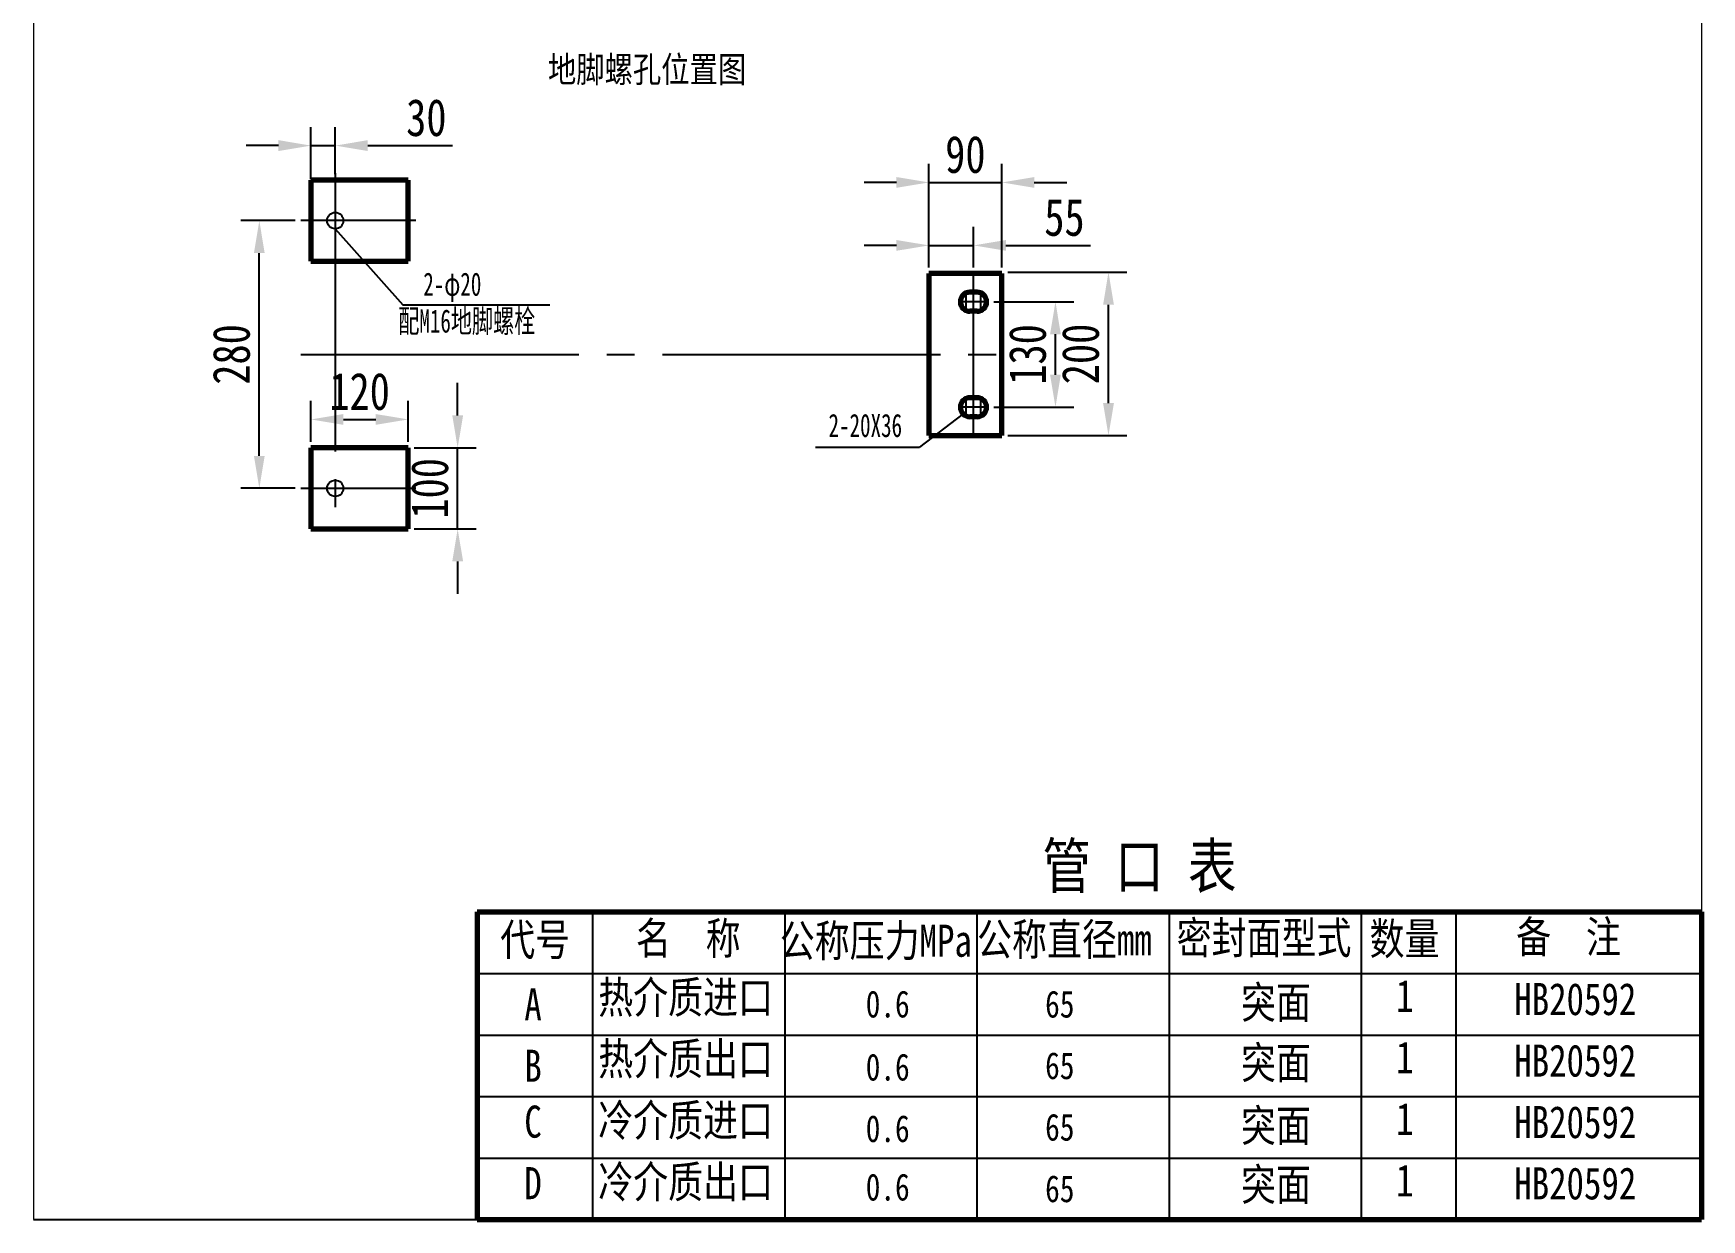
# Model space of a CAD drawing. Header units: millimetres. Extents: x -1351 to 1275, y 768 to 1047.
# Drawn here: x 662.5 to 842.5, y 771.6 to 899.5 of the extents above; entities that cross this region are included whole.
import ezdxf

# ---------------------------------------------------------------- set-up
doc = ezdxf.new("R2010")
doc.units = ezdxf.units.MM
doc.linetypes.add('EB_DASHDOT', pattern=[39, 30, -3, 3, -3])
doc.layers.get('0').update_dxf_attribs({"lineweight": 0})
doc.styles.add('HZTXT', font='TXT.SHX', dxfattribs={"width": 0.8, "bigfont": 'HZTXT.SHX'})
doc.styles.add('标准', font='SIMFANG.TTF', dxfattribs={"width": 0.667})
doc.dimstyles.new('副本STANDARD', dxfattribs={"dimtxt": 4, "dimasz": 3.5, "dimexe": 2, "dimexo": 0.625, "dimgap": 1, "dimtad": 1, "dimdec": 4, "dimdsep": 46, "dimtxsty": 'HZTXT', "dimcen": 0, "dimclrd": 256, "dimclre": 256, "dimclrt": 256, "dimadec": 0, "dimazin": 0, "dimtfac": 1, "dimtdec": 4, "dimtmove": 0, "dimatfit": 3, "dimfxl": 0, "dimtolj": 1, "dimtzin": 0, "dimarcsym": 0})

# ---------------------------------------------------------------- blocks, each defined once
blk = doc.blocks.new('*D240')
at = {"linetype": 'Continuous', "lineweight": -2}
for p, q in [((692.46, 884.31), (692.46, 889.4)), ((695.09, 884.31), (695.09, 889.4)), ((688.96, 887.4), (685.46, 887.4)), ((692.46, 887.4), (695.09, 887.4)), ((698.59, 887.4), (707.74, 887.4))]:
    blk.add_line(p, q, dxfattribs=at)
at = {"linetype": 'Continuous'}
for points in [[(688.96, 887.99), (688.96, 886.82), (692.46, 887.4)], [(698.59, 887.99), (698.59, 886.82), (695.09, 887.4)]]:
    blk.add_solid(points, dxfattribs=at)
at = {"layer": 'Defpoints', "color": 0, "linetype": 'Continuous'}
for p in [(695.09, 887.4), (692.46, 883.69), (695.09, 883.69)]:
    blk.add_point(p, dxfattribs=at)
at = {"linetype": 'Continuous', "lineweight": 25, "insert": (704.91, 890.4), "char_height": 4, "attachment_point": 5, "style": 'HZTXT'}
blk.add_mtext('\\A1;\\fFangSong_GB2312;30', dxfattribs=at)
blk = doc.blocks.new('*D223')
at = {"linetype": 'Continuous', "lineweight": -2}
for p, q in [((759.14, 874.25), (759.14, 878.64)), ((763.95, 874.25), (763.95, 878.64)), ((755.64, 876.64), (752.14, 876.64)), ((759.14, 876.64), (763.95, 876.64)), ((767.45, 876.64), (776.56, 876.64))]:
    blk.add_line(p, q, dxfattribs=at)
at = {"linetype": 'Continuous'}
for points in [[(755.64, 877.22), (755.64, 876.06), (759.14, 876.64)], [(767.45, 877.22), (767.45, 876.06), (763.95, 876.64)]]:
    blk.add_solid(points, dxfattribs=at)
at = {"layer": 'Defpoints', "color": 0, "linetype": 'Continuous'}
for p in [(763.95, 876.64), (759.14, 873.63), (763.95, 873.63)]:
    blk.add_point(p, dxfattribs=at)
at = {"linetype": 'Continuous', "lineweight": 25, "insert": (773.76, 879.64), "char_height": 4, "attachment_point": 5, "style": 'HZTXT'}
blk.add_mtext('\\A1;\\fFangSong_GB2312;55', dxfattribs=at)
blk = doc.blocks.new('*D224')
at = {"linetype": 'Continuous', "lineweight": -2}
for p, q in [((766.15, 870.56), (774.79, 870.56)), ((772.79, 862.69), (772.79, 867.06)), ((766.15, 859.19), (774.79, 859.19))]:
    blk.add_line(p, q, dxfattribs=at)
at = {"linetype": 'Continuous'}
for points in [[(772.21, 867.06), (773.37, 867.06), (772.79, 870.56)], [(772.21, 862.69), (773.37, 862.69), (772.79, 859.19)]]:
    blk.add_solid(points, dxfattribs=at)
at = {"layer": 'Defpoints', "color": 0, "linetype": 'Continuous'}
for p in [(765.52, 870.56), (772.79, 870.56), (765.52, 859.19)]:
    blk.add_point(p, dxfattribs=at)
at = {"linetype": 'Continuous', "lineweight": 25, "insert": (769.79, 864.88), "char_height": 4, "attachment_point": 5, "rotation": 90, "style": 'HZTXT'}
blk.add_mtext('\\A1;\\fFangSong_GB2312;130', dxfattribs=at)
blk = doc.blocks.new('*D225')
at = {"linetype": 'Continuous', "lineweight": -2}
for p, q in [((692.46, 855.44), (692.46, 859.87)), ((702.96, 855.44), (702.96, 859.87)), ((695.96, 857.87), (699.46, 857.87))]:
    blk.add_line(p, q, dxfattribs=at)
at = {"linetype": 'Continuous'}
for points in [[(695.96, 858.45), (695.96, 857.29), (692.46, 857.87)], [(699.46, 858.45), (699.46, 857.29), (702.96, 857.87)]]:
    blk.add_solid(points, dxfattribs=at)
at = {"layer": 'Defpoints', "color": 0, "linetype": 'Continuous'}
for p in [(702.96, 857.87), (692.46, 854.81), (702.96, 854.81)]:
    blk.add_point(p, dxfattribs=at)
at = {"linetype": 'Continuous', "lineweight": 25, "insert": (697.71, 860.87), "char_height": 4, "attachment_point": 5, "style": 'HZTXT'}
blk.add_mtext('\\A1;\\fFangSong_GB2312;120', dxfattribs=at)
blk = doc.blocks.new('*D233')
at = {"linetype": 'Continuous', "lineweight": -2}
for p, q in [((767.64, 873.74), (780.51, 873.74)), ((778.51, 859.63), (778.51, 870.24)), ((767.64, 856.13), (780.51, 856.13))]:
    blk.add_line(p, q, dxfattribs=at)
at = {"linetype": 'Continuous'}
for points in [[(777.93, 870.24), (779.1, 870.24), (778.51, 873.74)], [(777.93, 859.63), (779.1, 859.63), (778.51, 856.13)]]:
    blk.add_solid(points, dxfattribs=at)
at = {"layer": 'Defpoints', "color": 0, "linetype": 'Continuous'}
for p in [(767.01, 873.74), (778.51, 873.74), (767.01, 856.13)]:
    blk.add_point(p, dxfattribs=at)
at = {"linetype": 'Continuous', "lineweight": 25, "insert": (775.51, 864.93), "char_height": 4, "attachment_point": 5, "rotation": 90, "style": 'HZTXT'}
blk.add_mtext('\\A1;\\fFangSong_GB2312;200', dxfattribs=at)
blk = doc.blocks.new('*D236')
at = {"linetype": 'Continuous', "lineweight": -2}
for p, q in [((690.75, 879.31), (684.89, 879.31)), ((686.89, 853.94), (686.89, 875.81)), ((690.75, 850.44), (684.89, 850.44))]:
    blk.add_line(p, q, dxfattribs=at)
at = {"linetype": 'Continuous'}
for points in [[(686.31, 875.81), (687.47, 875.81), (686.89, 879.31)], [(686.31, 853.94), (687.47, 853.94), (686.89, 850.44)]]:
    blk.add_solid(points, dxfattribs=at)
at = {"layer": 'Defpoints', "color": 0, "linetype": 'Continuous'}
for p in [(686.89, 879.31), (691.37, 879.31), (691.37, 850.44)]:
    blk.add_point(p, dxfattribs=at)
at = {"linetype": 'Continuous', "lineweight": 25, "insert": (683.89, 864.88), "char_height": 4, "attachment_point": 5, "rotation": 90, "style": 'HZTXT'}
blk.add_mtext('\\A1;\\fFangSong_GB2312;280', dxfattribs=at)
blk = doc.blocks.new('*D238')
at = {"linetype": 'Continuous', "lineweight": -2}
for p, q in [((708.29, 858.31), (708.29, 861.81)), ((703.59, 854.81), (710.29, 854.81)), ((708.29, 846.06), (708.29, 854.81)), ((703.59, 846.06), (710.29, 846.06)), ((708.29, 842.56), (708.29, 839.06))]:
    blk.add_line(p, q, dxfattribs=at)
at = {"linetype": 'Continuous'}
for points in [[(707.71, 858.31), (708.88, 858.31), (708.29, 854.81)], [(707.71, 842.56), (708.88, 842.56), (708.29, 846.06)]]:
    blk.add_solid(points, dxfattribs=at)
at = {"layer": 'Defpoints', "color": 0, "linetype": 'Continuous'}
for p in [(702.96, 854.81), (708.29, 854.81), (702.96, 846.06)]:
    blk.add_point(p, dxfattribs=at)
at = {"linetype": 'Continuous', "lineweight": 25, "insert": (705.29, 850.44), "char_height": 4, "attachment_point": 5, "rotation": 90, "style": 'HZTXT'}
blk.add_mtext('\\A1;\\fFangSong_GB2312;100', dxfattribs=at)
blk = doc.blocks.new('*D239')
at = {"linetype": 'Continuous', "lineweight": -2}
for p, q in [((759.14, 874.25), (759.14, 885.43)), ((767.01, 874.25), (767.01, 885.43)), ((755.64, 883.43), (752.14, 883.43)), ((759.14, 883.43), (767.01, 883.43)), ((770.51, 883.43), (774.01, 883.43))]:
    blk.add_line(p, q, dxfattribs=at)
at = {"linetype": 'Continuous'}
for points in [[(755.64, 884.01), (755.64, 882.85), (759.14, 883.43)], [(770.51, 884.01), (770.51, 882.85), (767.01, 883.43)]]:
    blk.add_solid(points, dxfattribs=at)
at = {"layer": 'Defpoints', "color": 0, "linetype": 'Continuous'}
for p in [(767.01, 883.43), (759.14, 873.63), (767.01, 873.63)]:
    blk.add_point(p, dxfattribs=at)
at = {"linetype": 'Continuous', "lineweight": 25, "insert": (763.07, 886.43), "char_height": 4, "attachment_point": 5, "style": 'HZTXT'}
blk.add_mtext('\\A1;\\fFangSong_GB2312;90', dxfattribs=at)

msp = doc.modelspace()

# ---------------------------------------------------------------- linework, layer by layer
at = {"color": 7}
for p, q in [((662.51109, 1042.57203), (662.51109, 771.57203)), ((842.51109, 1042.57203), (842.51109, 771.57203))]:
    msp.add_line(p, q, dxfattribs=at)
at = {"linetype": 'Continuous', "lineweight": 25}
for p, q in [((692.46067, 883.79772), (692.46067, 885.90542)), ((695.08567, 884.52397), (695.08567, 885.90542)), ((695.08567, 878.43835), (702.38014, 870.21437)), ((702.38014, 870.21437), (718.24658, 870.21437)), ((762.83051, 858.46445), (758.12441, 854.89729)), ((746.91585, 854.89729), (758.12441, 854.89729)), ((722.84589, 804.74963), (722.84589, 771.57203)), ((743.58189, 804.74963), (743.58189, 771.57203)), ((764.31789, 804.74963), (764.31789, 771.57203)), ((785.05389, 804.74963), (785.05389, 771.57203)), ((805.78989, 804.74963), (805.78989, 771.57203)), ((815.98526, 804.7778), (815.98526, 771.6002)), ((710.40429, 798.11411), (842.51109, 798.11411)), ((710.40429, 791.47859), (842.51109, 791.47859)), ((710.40429, 784.84307), (842.51109, 784.84307)), ((710.40429, 778.20755), (842.51109, 778.20755)), ((662.51109, 771.57203), (842.51109, 771.57203))]:
    msp.add_line(p, q, dxfattribs=at)
at = {"linetype": 'EB_DASHDOT', "lineweight": 25}
for p, q in [((695.08567, 884.41459), (695.08567, 845.49553)), ((703.76264, 879.31335), (691.37191, 879.31335)), ((763.94817, 856.12585), (763.94817, 873.62585)), ((763.16067, 869.37339), (763.16067, 871.75331)), ((764.73567, 869.37339), (764.73567, 871.75331)), ((765.52317, 870.56335), (762.37317, 870.56335)), ((691.38166, 864.87585), (767.01067, 864.87585)), ((765.52317, 859.18835), (762.37317, 859.18835)), ((763.16067, 857.99839), (763.16067, 860.37831)), ((764.73567, 857.99839), (764.73567, 860.37831)), ((703.76264, 850.43835), (691.37191, 850.43835))]:
    msp.add_line(p, q, dxfattribs=at)
at = {"linetype": 'Continuous', "lineweight": 70}
for p, q in [((702.96067, 883.68835), (692.46067, 883.68835)), ((692.46067, 883.68835), (692.46067, 874.93835)), ((702.96067, 874.93835), (702.96067, 883.68835)), ((692.46067, 874.93835), (702.96067, 874.93835)), ((759.13567, 873.62585), (759.13567, 856.12585)), ((767.01067, 873.62585), (759.13567, 873.62585)), ((767.01067, 856.12585), (767.01067, 873.62585)), ((764.34192, 871.5871), (763.55442, 871.5871)), ((764.34192, 869.5396), (763.55442, 869.5396)), ((764.34192, 860.2121), (763.55442, 860.2121)), ((764.34192, 858.1646), (763.55442, 858.1646)), ((759.13567, 856.12585), (767.01067, 856.12585)), ((702.96067, 854.81335), (692.46067, 854.81335)), ((692.46067, 854.81335), (692.46067, 846.06335)), ((702.96067, 846.06335), (702.96067, 854.81335)), ((692.46067, 846.06335), (702.96067, 846.06335)), ((710.40429, 804.74963), (710.40429, 771.57203)), ((710.40429, 804.74963), (842.51109, 804.74963)), ((842.51109, 804.74963), (842.51109, 771.57203)), ((710.40429, 771.57203), (842.51109, 771.57203))]:
    msp.add_line(p, q, dxfattribs=at)
at = {"linetype": 'Continuous', "lineweight": 25}
for centre in [(695.08567, 879.31335), (695.08567, 850.43835)]:
    msp.add_circle(centre, 0.875, dxfattribs=at)
at = {"linetype": 'Continuous', "lineweight": 70}
for centre, start, end in [((763.55442, 870.56335), 90, 180), ((764.34192, 870.56335), 0, 90), ((763.55442, 870.56335), 180, 270), ((764.34192, 870.56335), 270, 0), ((763.55442, 859.18835), 90, 180), ((763.55442, 859.18835), 180, 270), ((764.34192, 859.18835), 0, 90), ((764.34192, 859.18835), 270, 0)]:
    msp.add_arc(centre, 1.02375, start, end, dxfattribs=at)

# ---------------------------------------------------------------- texts
at = {"linetype": 'Continuous', "lineweight": 25, "attachment_point": 1}
for s, insert, char_height, style in [('\\fFangSong_GB2312|b0|i0|p34;地脚螺孔位置图', (718.03443, 897.02412), 2.8, 'HZTXT'), ('\\fKaiTi_GB2312|b0|i0|p34;2-φ20', (704.58401, 873.71516), 2.5, '标准'), ('\\fKaiTi_GB2312|b0|i0|p34;配M16地脚螺栓', (701.88541, 869.73742), 2.5, '标准'), ('\\fKaiTi_GB2312|b0|i0|p34;2-20X36', (748.30483, 858.47399), 2.5, '标准'), ('\\fFangSong_GB2312|b0|i0|p34; 管 口 表', (768.77295, 812.11905), 4.8, 'HZTXT'), ('\\fFangSong_GB2312|b0|i0|p34;代号', (712.88005, 803.48707), 3.456, 'HZTXT'), ('\\fFangSong_GB2312|b0|i0|p34;名  称', (727.52465, 803.63954), 3.456, 'HZTXT'), ('\\fFangSong_GB2312|b0|i0|p34;公称压力MPa', (743.0488, 803.38131), 3.456, 'HZTXT'), ('\\fFangSong_GB2312|b0|i0|p34;公称直径mm', (764.33147, 803.52636), 3.456, 'HZTXT'), ('\\fFangSong_GB2312|b0|i0|p34;密封面型式', (785.86769, 803.69571), 3.456, 'HZTXT'), ('\\fFangSong_GB2312|b0|i0|p34;数量', (806.68411, 803.59633), 3.456, 'HZTXT'), ('\\fFangSong_GB2312|b0|i0|p34;备  注', (822.49732, 803.79181), 3.456, 'HZTXT'), ('\\fFangSong_GB2312|b0|i0|p34;热介质进口', (723.46018, 797.27825), 3.456, 'HZTXT'), ('\\fFangSong_GB2312|b0|i0|p34;A', (715.48406, 796.52491), 3.456, 'HZTXT'), ('{\\fFangSong_GB2312|b0|i0|c134|p34;0.6}', (752.32349, 796.27519), 2.903, 'HZTXT'), ('\\fFangSong_GB2312|b0|i0|p34;65', (771.67906, 796.26612), 2.903, 'HZTXT'), ('\\fFangSong_GB2312|b0|i0|p34;突面', (792.80528, 796.72117), 3.456, 'HZTXT'), ('\\fFangSong_GB2312|b0|i0|p34;1', (809.54781, 797.43005), 3.456, 'HZTXT'), ('{\\fSimSun|b0|i0|c134|p2; HB20592}', (820.41413, 797.0877), 3.456, 'HZTXT'), ('\\fFangSong_GB2312|b0|i0|p34;热介质出口', (723.46018, 790.64273), 3.456, 'HZTXT'), ('\\fFangSong_GB2312|b0|i0|p34;突面', (792.80528, 790.22419), 3.456, 'HZTXT'), ('\\fFangSong_GB2312|b0|i0|p34;1', (809.54781, 790.79453), 3.456, 'HZTXT'), ('{\\fSimSun|b0|i0|c134|p2; HB20592\\fFangSong_GB2312|b0|i0|c134|p34;}', (820.41413, 790.45218), 3.456, 'HZTXT'), ('\\fFangSong_GB2312|b0|i0|p34;B', (715.48406, 789.88939), 3.456, 'HZTXT'), ('{\\fFangSong_GB2312|b0|i0|c134|p34;0.6}', (752.32349, 789.47367), 2.903, 'HZTXT'), ('\\fFangSong_GB2312|b0|i0|p34;65', (771.67906, 789.6306), 2.903, 'HZTXT'), ('\\fFangSong_GB2312|b0|i0|p34;C', (715.48406, 783.86677), 3.456, 'HZTXT'), ('\\fFangSong_GB2312|b0|i0|p34;冷介质进口', (723.46018, 784.00721), 3.456, 'HZTXT'), ('\\fFangSong_GB2312|b0|i0|p34;突面', (792.80528, 783.43845), 3.456, 'HZTXT'), ('\\fFangSong_GB2312|b0|i0|p34;1', (809.54781, 784.15901), 3.456, 'HZTXT'), ('{\\fSimSun|b0|i0|c134|p2; HB20592\\fFangSong_GB2312|b0|i0|c134|p34;}', (820.41413, 783.81666), 3.456, 'HZTXT'), ('{\\fFangSong_GB2312|b0|i0|c134|p34;0.6}', (752.32349, 782.83804), 2.903, 'HZTXT'), ('\\fFangSong_GB2312|b0|i0|p34;65', (771.67906, 782.99508), 2.903, 'HZTXT'), ('\\fFangSong_GB2312|b0|i0|p34;冷介质出口', (723.46018, 777.37169), 3.456, 'HZTXT'), ('\\fFangSong_GB2312|b0|i0|p34;突面', (792.80528, 777.08584), 3.456, 'HZTXT'), ('\\fFangSong_GB2312|b0|i0|p34;D', (715.48406, 777.23125), 3.456, 'HZTXT'), ('{\\fFangSong_GB2312|b0|i0|c134|p34;0.6}', (752.32349, 776.53419), 2.903, 'HZTXT'), ('\\fFangSong_GB2312|b0|i0|p34;65', (771.67906, 776.35956), 2.903, 'HZTXT'), ('\\fFangSong_GB2312|b0|i0|p34;1', (809.54781, 777.52349), 3.456, 'HZTXT'), ('{\\fSimSun|b0|i0|c134|p2; HB20592\\fFangSong_GB2312|b0|i0|c134|p34;}', (820.41413, 777.20931), 3.456, 'HZTXT')]:
    msp.add_mtext(s, dxfattribs=dict(at, insert=insert, char_height=char_height, style=style))

# ---------------------------------------------------------------- dimensions: what is measured, and where the dimension line sits
at = {"linetype": 'Continuous', "lineweight": 25}
for base, p1, p2, text, picture, middle in [((695.08567, 887.40224), (692.46067, 883.68835), (695.08567, 883.68835), '\\fFangSong_GB2312;30', '*D240', (704.91053, 890.40224)), ((767.01067, 883.43064), (759.13567, 873.62585), (767.01067, 873.62585), '\\fFangSong_GB2312;90', '*D239', (763.07317, 886.43064)), ((763.94817, 876.64085), (759.13567, 873.62585), (763.94817, 873.62585), '\\fFangSong_GB2312;55', '*D223', (773.75573, 879.64085)), ((702.96067, 857.86961), (692.46067, 854.81335), (702.96067, 854.81335), '\\fFangSong_GB2312;120', '*D225', (697.71067, 860.86961))]:
    dim = msp.add_linear_dim(base=base, p1=p1, p2=p2, text=text, dimstyle='副本STANDARD', dxfattribs=at)
    dim.commit()
    dim.dimension.update_dxf_attribs({"geometry": picture, "text_midpoint": middle})
for base, p1, p2, text, picture, middle in [((686.88899, 879.31335), (691.37191, 850.43835), (691.37191, 879.31335), '\\fFangSong_GB2312;280', '*D236', (683.88899, 864.87585)), ((778.51231, 873.73522), (767.01067, 856.12585), (767.01067, 873.73522), '\\fFangSong_GB2312;200', '*D233', (775.51231, 864.93053)), ((772.78897, 870.56335), (765.52317, 859.18835), (765.52317, 870.56335), '\\fFangSong_GB2312;130', '*D224', (769.78897, 864.87585)), ((708.29251, 854.81335), (702.96067, 846.06335), (702.96067, 854.81335), '\\fFangSong_GB2312;100', '*D238', (705.29251, 850.43835))]:
    dim = msp.add_linear_dim(base=base, p1=p1, p2=p2, angle=90, text=text, dimstyle='副本STANDARD', dxfattribs=at)
    dim.commit()
    dim.dimension.update_dxf_attribs({"geometry": picture, "text_midpoint": middle})

doc.saveas('drawing.dxf')
